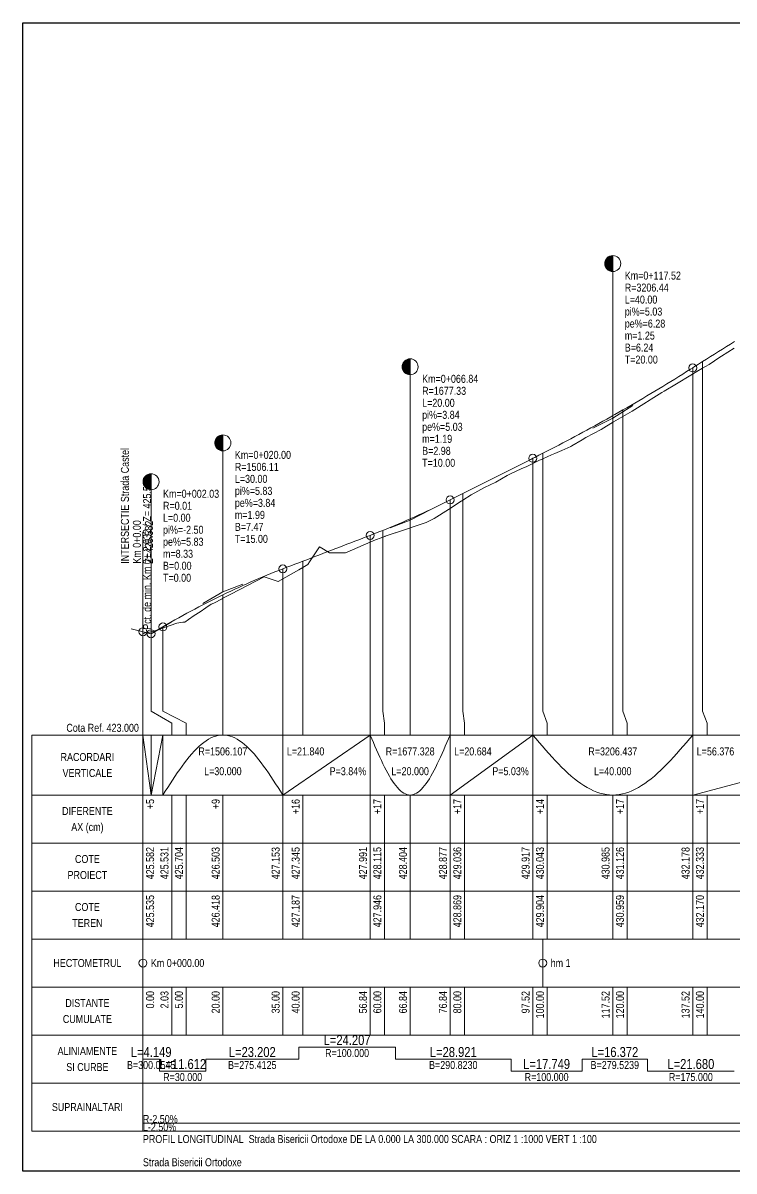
# Model space of a CAD drawing. Extents: x -600 to 1621, y -3670 to 287.
# Drawn here: x 0 to 177.9, y 0 to 287 of the extents above; entities that cross this region are included whole.
import ezdxf
from ezdxf.enums import TextEntityAlignment as Align

# ---------------------------------------------------------------- set-up
doc = ezdxf.new("R2010")
doc.units = 0
doc.layers.add('ARD-No Plot', color=7, linetype='Continuous', lineweight=0, plot=False)
doc.layers.add('Cartus', color=8, linetype='Continuous')
for name, color, linetype, lineweight in [('L-C. Ref', 7, 'Continuous', 0), ('L-cote-ex', 7, 'Continuous', 0), ('L-Cote-Pr', 7, 'Continuous', 0), ('L-Curbe', 7, 'Continuous', 0), ('L-Cut-Fill', 7, 'Continuous', 0), ('L-Design', 7, 'Continuous', 0), ('L-Exist', 7, 'Continuous', 0), ('L-Intersectii', 7, 'Continuous', 0), ('L-LINES', 7, 'Continuous', 0), ('L-Min-Max', 7, 'Continuous', 0), ('L-Pante-Tran', 7, 'Continuous', 0), ('L-rac-Vert', 7, 'Continuous', 0), ('L-TEXT', 7, 'Continuous', 0)]:
    doc.layers.add(name, color=color, linetype=linetype, lineweight=lineweight)
doc.styles.add('Arial', font='arial.ttf', dxfattribs={"width": 0.8})

# ---------------------------------------------------------------- blocks, each defined once
blk = doc.blocks.new('A3_TRANSV_ALIN_TIRENA')
at = {"layer": 'Cartus'}
blk.add_lwpolyline([(0, 0), (0, 287), (345, 287), (345, 0)], close=True, dxfattribs=at)

msp = doc.modelspace()

# ---------------------------------------------------------------- linework, layer by layer
at = {"layer": 'L-Curbe'}
for p, q in [((68.96, 28), (68.96, 31)), ((68.96, 31), (93.17, 31)), ((93.17, 31), (93.17, 28)), ((30, 28), (34.15, 28)), ((34.15, 28), (34.15, 25)), ((45.76, 25), (45.76, 28)), ((45.76, 28), (68.96, 28)), ((93.17, 28), (122.09, 28)), ((122.09, 28), (122.09, 25)), ((139.84, 25), (139.84, 28)), ((139.84, 28), (156.21, 28)), ((156.21, 28), (156.21, 25)), ((34.15, 25), (45.76, 25)), ((122.09, 25), (139.84, 25)), ((156.21, 25), (177.89, 25))]:
    msp.add_line(p, q, dxfattribs=at)
at = {"layer": 'L-Design'}
msp.add_lwpolyline([(30, 134.82), (31, 134.57), (32, 134.32), (32.03, 134.31), (33, 134.87), (34, 135.46), (35, 136.04), (36, 136.62), (37, 137.19), (38, 137.76), (39, 138.32), (40, 138.87), (41, 139.42), (42, 139.95), (43, 140.49), (44, 141.01), (45, 141.53), (46, 142.05), (47, 142.55), (48, 143.05), (49, 143.55), (50, 144.03), (51, 144.51), (52, 144.99), (53, 145.45), (54, 145.91), (55, 146.37), (56, 146.81), (57, 147.25), (58, 147.69), (59, 148.11), (60, 148.53), (61, 148.95), (62, 149.35), (63, 149.75), (64, 150.15), (65, 150.53), (66, 150.92), (67, 151.3), (68, 151.68), (69, 152.07), (70, 152.45), (71, 152.83), (72, 153.22), (73, 153.6), (74, 153.98), (75, 154.37), (76, 154.75), (77, 155.14), (78, 155.52), (79, 155.9), (80, 156.29), (81, 156.67), (82, 157.05), (83, 157.44), (84, 157.82), (85, 158.2), (86, 158.59), (86.84, 158.91), (87, 158.97), (88, 159.36), (89, 159.75), (90, 160.15), (91, 160.56), (92, 160.97), (93, 161.39), (94, 161.81), (95, 162.24), (96, 162.67), (96.84, 163.04), (97, 163.11), (98, 163.56), (99, 164.01), (100, 164.47), (101, 164.94), (102, 165.41), (103, 165.89), (104, 166.37), (105, 166.86), (106, 167.35), (106.84, 167.77), (107, 167.85), (108, 168.36), (109, 168.86), (110, 169.36), (111, 169.86), (112, 170.37), (113, 170.87), (114, 171.37), (115, 171.88), (116, 172.38), (117, 172.88), (118, 173.38), (119, 173.89), (120, 174.39), (121, 174.89), (122, 175.39), (123, 175.9), (124, 176.4), (125, 176.9), (126, 177.41), (127, 177.91), (127.52, 178.17), (128, 178.41), (129, 178.92), (130, 179.43), (131, 179.94), (132, 180.45), (133, 180.97), (134, 181.49), (135, 182.02), (136, 182.55), (137, 183.08), (138, 183.61), (139, 184.15), (140, 184.69), (141, 185.23), (142, 185.78), (143, 186.33), (144, 186.88), (145, 187.44), (146, 187.99), (147, 188.56), (147.52, 188.85), (148, 189.12), (149, 189.69), (150, 190.26), (151, 190.83), (152, 191.41), (153, 191.99), (154, 192.58), (155, 193.16), (156, 193.75), (157, 194.35), (158, 194.94), (159, 195.54), (160, 196.15), (161, 196.75), (162, 197.36), (163, 197.97), (164, 198.59), (165, 199.2), (166, 199.83), (167, 200.45), (167.52, 200.78), (168, 201.08), (169, 201.7), (170, 202.33), (171, 202.96), (172, 203.59), (173, 204.21), (174, 204.84), (175, 205.47), (176, 206.1), (177, 206.73), (178, 207.35)], dxfattribs=at)
at = {"layer": 'L-Exist'}
for p, q in [((174.73, 203.74), (177.89, 205.69)), ((170, 200.7), (170.67, 201.1)), ((170.67, 201.1), (171.59, 201.65)), ((171.59, 201.65), (174.28, 203.44)), ((174.28, 203.44), (174.73, 203.74)), ((163.44, 196.79), (167.05, 198.95)), ((167.05, 198.95), (168.55, 199.84)), ((168.55, 199.84), (170, 200.7)), ((160.41, 194.97), (163.44, 196.79)), ((155.97, 192.24), (156.21, 192.4)), ((156.21, 192.4), (157.77, 193.4)), ((157.77, 193.4), (159.83, 194.63)), ((159.83, 194.63), (160.41, 194.97)), ((150, 188.59), (152.36, 189.98)), ((152.36, 189.98), (155.97, 192.24)), ((144.58, 185.39), (147.73, 187.25)), ((147.73, 187.25), (150, 188.59)), ((140.79, 183.36), (144.58, 185.39)), ((134.77, 180.16), (136.99, 181.15)), ((136.99, 181.15), (137.3, 181.33)), ((137.3, 181.33), (139.84, 182.81)), ((139.84, 182.81), (140.79, 183.36)), ((129.7, 177.9), (130, 178.04)), ((130, 178.04), (132.23, 179.02)), ((132.23, 179.02), (133.01, 179.35)), ((133.01, 179.35), (134.77, 180.16)), ((122.09, 174.35), (124.63, 175.52)), ((124.63, 175.52), (126.03, 176.15)), ((126.03, 176.15), (127.16, 176.7)), ((127.16, 176.7), (129.19, 177.67)), ((129.19, 177.67), (129.7, 177.9)), ((118.29, 172.17), (121.09, 173.88)), ((121.09, 173.88), (122.09, 174.35)), ((112.14, 169.04), (115.45, 170.84)), ((115.45, 170.84), (118.29, 172.17)), ((106.42, 165.38), (109.58, 167.48)), ((109.58, 167.48), (109.75, 167.53)), ((109.75, 167.53), (110, 167.69)), ((110, 167.69), (112.14, 169.04)), ((102.88, 163.1), (106.42, 165.38)), ((93.17, 159.58), (100.88, 162.16)), ((100.88, 162.16), (102.88, 163.1)), ((87.79, 157.61), (90, 158.46)), ((90, 158.46), (90.48, 158.64)), ((90.48, 158.64), (90.62, 158.7)), ((90.62, 158.7), (93.12, 159.56)), ((93.12, 159.56), (93.17, 159.58)), ((71.65, 152.25), (74.17, 156.06)), ((74.17, 156.06), (74.34, 155.96)), ((74.34, 155.96), (76.64, 154.57)), ((80.64, 154.52), (82.41, 155.28)), ((82.41, 155.28), (85.1, 156.45)), ((85.1, 156.45), (87.62, 157.54)), ((87.62, 157.54), (87.79, 157.61)), ((71.23, 151.6), (71.65, 152.25)), ((76.64, 154.57), (77.03, 154.55)), ((77.03, 154.55), (79.72, 154.51)), ((79.72, 154.51), (80.64, 154.52)), ((63.8, 147.34), (68.96, 150.27)), ((68.96, 150.27), (70, 150.87)), ((70, 150.87), (71.23, 151.6)), ((52.02, 144.23), (60.34, 148.52)), ((60.34, 148.52), (63.8, 147.34)), ((50, 143.18), (52.02, 144.23)), ((44.31, 139.83), (45.76, 140.81)), ((45.76, 140.81), (47.09, 141.71)), ((47.09, 141.71), (47.7, 141.97)), ((47.7, 141.97), (49.79, 143.07)), ((49.79, 143.07), (50, 143.18)), ((40.46, 137.25), (41.41, 137.88)), ((41.41, 137.88), (42.86, 138.85)), ((42.86, 138.85), (44.31, 139.83)), ((32.18, 134.81), (33.75, 135.28)), ((33.75, 135.28), (34.15, 135.43)), ((34.15, 135.43), (35.6, 135.96)), ((35.6, 135.96), (37.05, 136.48)), ((37.05, 136.48), (38.25, 136.9)), ((38.25, 136.9), (38.5, 136.94)), ((38.5, 136.94), (39.95, 137.17)), ((39.95, 137.17), (40.46, 137.25)), ((30, 134.35), (30.12, 134.41)), ((30, 134.35), (30, 134.35)), ((30, 134.35), (30, 134.35)), ((30.12, 134.41), (30.62, 134.55)), ((30.62, 134.55), (32.18, 134.81))]:
    msp.add_line(p, q, dxfattribs=at)
at = {"layer": 'L-Intersectii'}
msp.add_line((30, 124.82), (30, 159.82), dxfattribs=at)
at = {"layer": 'L-LINES'}
for p, q in [((170, 115), (170, 202.33)), ((167.52, 109), (167.52, 200.78)), ((150, 115), (150, 190.26)), ((147.52, 109), (147.52, 188.85)), ((127.52, 109), (127.52, 178.17)), ((130, 115), (130, 179.43)), ((110, 115), (110, 169.36)), ((106.84, 109), (106.84, 167.77)), ((96.84, 109), (96.84, 163.04)), ((86.84, 109), (86.84, 158.91)), ((90, 115), (90, 160.15)), ((70, 109), (70, 152.45)), ((65, 109), (65, 150.53)), ((50, 109), (50, 144.03)), ((35, 115), (35, 136.04)), ((30, 109), (30, 134.82)), ((32.03, 115), (32.03, 134.31)), ((37.2, 112), (32.03, 115)), ((40.8, 112), (35, 115)), ((90.44, 112), (90, 115)), ((110.44, 112), (110, 115)), ((131.12, 112), (130, 115)), ((151.12, 112), (150, 115)), ((171.12, 112), (170, 115)), ((37.2, 109), (37.2, 112)), ((40.8, 109), (40.8, 112)), ((90.44, 109), (90.44, 112)), ((110.44, 109), (110.44, 112)), ((131.12, 109), (131.12, 112)), ((151.12, 109), (151.12, 112)), ((171.12, 109), (171.12, 112)), ((2.24, 94), (2.24, 109)), ((2.24, 109), (30, 109)), ((30, 109), (330, 109)), ((30, 94), (30, 109)), ((2.24, 82), (2.24, 94)), ((2.24, 94), (30, 94)), ((30, 94), (2.24, 94)), ((30, 94), (330, 94)), ((30, 82), (30, 94)), ((30, 94), (330, 94)), ((30, 82), (30, 94)), ((37.2, 82), (37.2, 94)), ((40.8, 82), (40.8, 94)), ((50, 82), (50, 94)), ((65, 82), (65, 94)), ((70, 82), (70, 94)), ((86.84, 82), (86.84, 94)), ((90.44, 82), (90.44, 94)), ((96.84, 82), (96.84, 94)), ((106.84, 82), (106.84, 94)), ((110.44, 82), (110.44, 94)), ((127.52, 82), (127.52, 94)), ((131.12, 82), (131.12, 94)), ((147.52, 82), (147.52, 94)), ((151.12, 82), (151.12, 94)), ((167.52, 82), (167.52, 94)), ((171.12, 82), (171.12, 94)), ((2.24, 70), (2.24, 82)), ((2.24, 82), (30, 82)), ((30, 82), (2.24, 82)), ((30, 82), (330, 82)), ((30, 82), (330, 82)), ((30, 70), (30, 82)), ((37.2, 70), (37.2, 82)), ((40.8, 70), (40.8, 82)), ((50, 70), (50, 82)), ((65, 70), (65, 82)), ((70, 70), (70, 82)), ((86.84, 70), (86.84, 82)), ((90.44, 70), (90.44, 82)), ((96.84, 70), (96.84, 82)), ((106.84, 70), (106.84, 82)), ((110.44, 70), (110.44, 82)), ((127.52, 70), (127.52, 82)), ((131.12, 70), (131.12, 82)), ((147.52, 70), (147.52, 82)), ((151.12, 70), (151.12, 82)), ((167.52, 70), (167.52, 82)), ((171.12, 70), (171.12, 82)), ((2.24, 58), (2.24, 70)), ((2.24, 70), (30, 70)), ((30, 70), (2.24, 70)), ((30, 70), (330, 70)), ((30, 70), (330, 70)), ((30, 58), (30, 70)), ((37.2, 58), (37.2, 70)), ((40.8, 58), (40.8, 70)), ((50, 58), (50, 70)), ((65, 58), (65, 70)), ((70, 58), (70, 70)), ((86.84, 58), (86.84, 70)), ((90.44, 58), (90.44, 70)), ((96.84, 58), (96.84, 70)), ((106.84, 58), (106.84, 70)), ((110.44, 58), (110.44, 70)), ((127.52, 58), (127.52, 70)), ((131.12, 58), (131.12, 70)), ((147.52, 58), (147.52, 70)), ((151.12, 58), (151.12, 70)), ((167.52, 58), (167.52, 70)), ((171.12, 58), (171.12, 70)), ((2.24, 46), (2.24, 58)), ((2.24, 58), (30, 58)), ((30, 58), (2.24, 58)), ((30, 58), (330, 58)), ((30, 46), (30, 58)), ((30, 46), (30, 58)), ((30, 58), (330, 58)), ((130, 46), (130, 58)), ((2.24, 34), (2.24, 46)), ((2.24, 46), (30, 46)), ((30, 46), (2.24, 46)), ((30, 46), (330, 46)), ((30, 46), (330, 46)), ((30, 34), (30, 46)), ((37.2, 34), (37.2, 46)), ((40.8, 34), (40.8, 46)), ((50, 34), (50, 46)), ((65, 34), (65, 46)), ((70, 34), (70, 46)), ((86.84, 34), (86.84, 46)), ((90.44, 34), (90.44, 46)), ((96.84, 34), (96.84, 46)), ((106.84, 34), (106.84, 46)), ((110.44, 34), (110.44, 46)), ((127.52, 34), (127.52, 46)), ((131.12, 34), (131.12, 46)), ((147.52, 34), (147.52, 46)), ((151.12, 34), (151.12, 46)), ((167.52, 34), (167.52, 46)), ((171.12, 34), (171.12, 46)), ((2.24, 22), (2.24, 34)), ((2.24, 34), (30, 34)), ((30, 34), (2.24, 34)), ((30, 34), (330, 34)), ((30, 22), (30, 34)), ((30, 34), (330, 34)), ((2.24, 10), (2.24, 22)), ((2.24, 22), (30, 22)), ((30, 22), (2.24, 22)), ((30, 22), (330, 22)), ((30, 10), (30, 22)), ((30, 22), (330, 22)), ((30, 10), (2.24, 10)), ((30, 10), (330, 10))]:
    msp.add_line(p, q, dxfattribs=at)
for centre in [(30, 52), (130, 52)]:
    msp.add_circle(centre, 1, dxfattribs=at)
at = {"layer": 'L-Pante-Tran'}
for p, q in [((30, 12), (50, 12)), ((30, 12), (50, 12)), ((50, 12), (70, 12)), ((50, 12), (70, 12)), ((70, 12), (90, 12)), ((70, 12), (90, 12)), ((90, 12), (110, 12)), ((90, 12), (110, 12)), ((110, 12), (130, 12)), ((110, 12), (130, 12)), ((130, 12), (150, 12)), ((130, 12), (150, 12)), ((150, 12), (170, 12)), ((150, 12), (170, 12)), ((170, 12), (190, 12)), ((170, 12), (190, 12))]:
    msp.add_line(p, q, dxfattribs=at)
at = {"layer": 'L-rac-Vert'}
for p, q in [((145.53, 227.01), (145.53, 226.69)), ((145.53, 226.93), (145.53, 226.77)), ((145.54, 227.09), (145.54, 226.62)), ((145.55, 227.16), (145.55, 226.54)), ((145.56, 227.24), (145.56, 226.46)), ((145.58, 227.32), (145.58, 226.38)), ((145.6, 227.39), (145.6, 226.31)), ((145.62, 227.47), (145.62, 226.23)), ((145.65, 227.54), (145.65, 226.16)), ((145.68, 227.62), (145.68, 226.09)), ((145.71, 227.69), (145.71, 226.01)), ((145.74, 227.76), (145.74, 225.94)), ((145.78, 227.83), (145.78, 225.87)), ((145.82, 227.9), (145.82, 225.81)), ((145.86, 227.96), (145.86, 225.74)), ((145.91, 228.03), (145.91, 225.68)), ((145.95, 228.09), (145.95, 225.61)), ((146, 228.15), (146, 225.55)), ((146.06, 228.21), (146.06, 225.49)), ((146.11, 228.27), (146.11, 225.44)), ((146.17, 228.32), (146.17, 225.38)), ((146.23, 228.37), (146.23, 225.33)), ((146.29, 228.42), (146.29, 225.28)), ((146.35, 228.47), (146.35, 225.23)), ((146.41, 228.51), (146.41, 225.19)), ((146.48, 228.56), (146.48, 225.15)), ((146.55, 228.6), (146.55, 225.11)), ((146.62, 228.63), (146.62, 225.07)), ((146.69, 228.67), (146.69, 225.04)), ((146.76, 228.7), (146.76, 225)), ((146.83, 228.73), (146.83, 224.98)), ((146.91, 228.75), (146.91, 224.95)), ((146.98, 228.78), (146.98, 224.93)), ((147.06, 228.8), (147.06, 224.91)), ((147.13, 228.81), (147.13, 224.89)), ((147.21, 228.83), (147.21, 224.88)), ((147.29, 228.84), (147.29, 224.87)), ((147.37, 228.85), (147.37, 224.86)), ((147.45, 228.85), (147.45, 224.85)), ((147.52, 188.23), (147.52, 228.85)), ((94.84, 201.12), (94.84, 200.96)), ((94.85, 201.28), (94.85, 200.81)), ((94.85, 201.2), (94.85, 200.89)), ((94.86, 201.36), (94.86, 200.73)), ((94.88, 201.43), (94.88, 200.65)), ((94.9, 201.51), (94.9, 200.58)), ((94.92, 201.59), (94.92, 200.5)), ((94.94, 201.66), (94.94, 200.42)), ((94.96, 201.74), (94.96, 200.35)), ((94.99, 201.81), (94.99, 200.28)), ((95.02, 201.88), (95.02, 200.21)), ((95.06, 201.95), (95.06, 200.13)), ((95.1, 202.02), (95.1, 200.07)), ((95.13, 202.09), (95.13, 200)), ((95.18, 202.15), (95.18, 199.93)), ((95.22, 202.22), (95.22, 199.87)), ((95.27, 202.28), (95.27, 199.8)), ((95.32, 202.34), (95.32, 199.74)), ((95.37, 202.4), (95.37, 199.69)), ((95.43, 202.46), (95.43, 199.63)), ((95.48, 202.51), (95.48, 199.57)), ((95.54, 202.56), (95.54, 199.52)), ((95.6, 202.61), (95.6, 199.47)), ((95.66, 202.66), (95.66, 199.42)), ((95.73, 202.71), (95.73, 199.38)), ((95.8, 202.75), (95.8, 199.34)), ((95.86, 202.79), (95.86, 199.3)), ((95.93, 202.82), (95.93, 199.26)), ((96, 202.86), (96, 199.23)), ((96.07, 202.89), (96.07, 199.2)), ((96.15, 202.92), (96.15, 199.17)), ((96.22, 202.94), (96.22, 199.14)), ((96.3, 202.97), (96.3, 199.12)), ((96.37, 202.99), (96.37, 199.1)), ((96.45, 203), (96.45, 199.08)), ((96.53, 203.02), (96.53, 199.07)), ((96.6, 203.03), (96.6, 199.06)), ((96.68, 203.04), (96.68, 199.05)), ((96.76, 203.04), (96.76, 199.04)), ((96.84, 162.74), (96.84, 203.04)), ((147.52, 188.23), (152.52, 191.37)), ((142.52, 185.71), (147.52, 188.23)), ((48.89, 183.7), (48.89, 180.37)), ((48.96, 183.74), (48.96, 180.33)), ((49.02, 183.78), (49.02, 180.29)), ((49.09, 183.81), (49.09, 180.25)), ((49.16, 183.85), (49.16, 180.22)), ((49.23, 183.88), (49.23, 180.18)), ((49.31, 183.91), (49.31, 180.16)), ((49.38, 183.93), (49.38, 180.13)), ((49.46, 183.96), (49.46, 180.11)), ((49.53, 183.98), (49.53, 180.09)), ((49.61, 183.99), (49.61, 180.07)), ((49.69, 184.01), (49.69, 180.06)), ((49.76, 184.02), (49.76, 180.05)), ((49.84, 184.03), (49.84, 180.04)), ((49.92, 184.03), (49.92, 180.03)), ((50, 144.78), (50, 184.03)), ((48, 182.11), (48, 181.95)), ((48.01, 182.27), (48.01, 181.8)), ((48.01, 182.19), (48.01, 181.88)), ((48.02, 182.35), (48.02, 181.72)), ((48.04, 182.42), (48.04, 181.64)), ((48.06, 182.5), (48.06, 181.57)), ((48.08, 182.58), (48.08, 181.49)), ((48.1, 182.65), (48.1, 181.41)), ((48.12, 182.72), (48.12, 181.34)), ((48.15, 182.8), (48.15, 181.27)), ((48.18, 182.87), (48.18, 181.2)), ((48.22, 182.94), (48.22, 181.12)), ((48.26, 183.01), (48.26, 181.06)), ((48.29, 183.08), (48.29, 180.99)), ((48.34, 183.14), (48.34, 180.92)), ((48.38, 183.21), (48.38, 180.86)), ((48.43, 183.27), (48.43, 180.79)), ((48.48, 183.33), (48.48, 180.73)), ((48.53, 183.39), (48.53, 180.67)), ((48.59, 183.45), (48.59, 180.62)), ((48.64, 183.5), (48.64, 180.56)), ((48.7, 183.55), (48.7, 180.51)), ((48.76, 183.6), (48.76, 180.46)), ((48.82, 183.65), (48.82, 180.41)), ((30.03, 172.39), (30.03, 172.23)), ((30.04, 172.47), (30.04, 172.15)), ((30.05, 172.54), (30.05, 172.07)), ((30.06, 172.62), (30.06, 172)), ((30.07, 172.7), (30.07, 171.92)), ((30.09, 172.78), (30.09, 171.84)), ((30.11, 172.85), (30.11, 171.77)), ((30.13, 172.93), (30.13, 171.69)), ((30.16, 173), (30.16, 171.62)), ((30.18, 173.07), (30.18, 171.54)), ((30.22, 173.15), (30.22, 171.47)), ((30.25, 173.22), (30.25, 171.4)), ((30.29, 173.29), (30.29, 171.33)), ((30.33, 173.35), (30.33, 171.26)), ((30.37, 173.42), (30.37, 171.2)), ((30.41, 173.48), (30.41, 171.13)), ((30.46, 173.55), (30.46, 171.07)), ((30.51, 173.61), (30.51, 171.01)), ((30.56, 173.67), (30.56, 170.95)), ((30.62, 173.72), (30.62, 170.89)), ((30.67, 173.78), (30.67, 170.84)), ((30.73, 173.83), (30.73, 170.79)), ((30.79, 173.88), (30.79, 170.74)), ((30.86, 173.93), (30.86, 170.69)), ((30.92, 173.97), (30.92, 170.65)), ((30.99, 174.01), (30.99, 170.6)), ((31.06, 174.05), (31.06, 170.56)), ((31.12, 174.09), (31.12, 170.53)), ((31.19, 174.13), (31.19, 170.49)), ((31.27, 174.16), (31.27, 170.46)), ((31.34, 174.19), (31.34, 170.43)), ((31.41, 174.21), (31.41, 170.41)), ((31.49, 174.23), (31.49, 170.38)), ((31.57, 174.25), (31.57, 170.36)), ((31.64, 174.27), (31.64, 170.35)), ((31.72, 174.28), (31.72, 170.33)), ((31.8, 174.3), (31.8, 170.32)), ((31.88, 174.3), (31.88, 170.32)), ((31.95, 174.31), (31.95, 170.31)), ((32.03, 134.31), (32.03, 174.31)), ((96.84, 162.74), (101.84, 165.26)), ((91.84, 160.83), (96.84, 162.74)), ((50, 144.78), (55, 146.7)), ((45, 141.87), (50, 144.78)), ((27.03, 135.56), (32.03, 134.31)), ((32.03, 134.31), (37.03, 137.22)), ((30, 94), (30, 109)), ((30, 108.97), (30, 109)), ((30, 109), (32.03, 94)), ((30, 108.88), (30, 108.97)), ((30, 108.73), (30, 108.88)), ((30, 108.53), (30, 108.73)), ((30, 108.27), (30, 108.53)), ((30, 107.95), (30, 108.27)), ((30, 107.57), (30, 107.95)), ((30, 107.14), (30, 107.57)), ((30, 106.66), (30, 107.14)), ((30, 106.14), (30, 106.66)), ((32.03, 94), (32.03, 109)), ((32.03, 94), (32.03, 109)), ((32.03, 108.06), (32.03, 109)), ((32.03, 109), (32.03, 108.06)), ((32.03, 94), (35, 109)), ((32.03, 107.12), (32.03, 108.06)), ((32.03, 108.06), (32.03, 107.12)), ((32.03, 106.19), (32.03, 107.12)), ((32.03, 107.12), (32.03, 106.19)), ((35, 94), (35, 109)), ((44.6, 106.66), (44, 106.14)), ((45.2, 107.14), (44.6, 106.66)), ((45.8, 107.57), (45.2, 107.14)), ((46.4, 107.95), (45.8, 107.57)), ((47, 108.27), (46.4, 107.95)), ((47.6, 108.53), (47, 108.27)), ((48.2, 108.73), (47.6, 108.53)), ((48.8, 108.88), (48.2, 108.73)), ((49.4, 108.97), (48.8, 108.88)), ((50, 109), (49.4, 108.97)), ((50.6, 108.97), (50, 109)), ((51.2, 108.88), (50.6, 108.97)), ((51.8, 108.73), (51.2, 108.88)), ((52.4, 108.53), (51.8, 108.73)), ((53, 108.27), (52.4, 108.53)), ((53.6, 107.95), (53, 108.27)), ((54.2, 107.57), (53.6, 107.95)), ((54.8, 107.14), (54.2, 107.57)), ((55.4, 106.66), (54.8, 107.14)), ((56, 106.14), (55.4, 106.66)), ((65, 94), (65, 109)), ((65, 94), (86.84, 109)), ((86.84, 94), (86.84, 109)), ((87.24, 108.06), (86.84, 109)), ((87.64, 107.12), (87.24, 108.06)), ((88.04, 106.19), (87.64, 107.12)), ((106.04, 107.12), (105.64, 106.19)), ((106.44, 108.06), (106.04, 107.12)), ((106.84, 109), (106.44, 108.06)), ((106.84, 94), (106.84, 109)), ((106.84, 94), (127.52, 109)), ((127.52, 94), (127.52, 109)), ((128.32, 108.06), (127.52, 109)), ((129.12, 107.12), (128.32, 108.06)), ((129.92, 106.19), (129.12, 107.12)), ((165.92, 107.12), (165.12, 106.19)), ((166.72, 108.06), (165.92, 107.12)), ((167.52, 109), (166.72, 108.06)), ((167.52, 94), (167.52, 109)), ((167.52, 94), (223.9, 109)), ((30, 105.56), (30, 106.14)), ((30, 104.93), (30, 105.56)), ((30, 104.27), (30, 104.93)), ((30, 103.56), (30, 104.27)), ((30, 102.82), (30, 103.56)), ((32.03, 105.27), (32.03, 106.19)), ((32.03, 106.19), (32.03, 105.27)), ((32.03, 104.36), (32.03, 105.27)), ((32.03, 105.27), (32.03, 104.36)), ((32.03, 103.48), (32.03, 104.36)), ((32.03, 104.36), (32.03, 103.48)), ((32.03, 102.61), (32.03, 103.48)), ((32.03, 103.48), (32.03, 102.61)), ((41.6, 103.56), (41, 102.82)), ((42.2, 104.27), (41.6, 103.56)), ((42.8, 104.93), (42.2, 104.27)), ((43.4, 105.56), (42.8, 104.93)), ((44, 106.14), (43.4, 105.56)), ((56.6, 105.56), (56, 106.14)), ((57.2, 104.93), (56.6, 105.56)), ((57.8, 104.27), (57.2, 104.93)), ((58.4, 103.56), (57.8, 104.27)), ((59, 102.82), (58.4, 103.56)), ((88.44, 105.27), (88.04, 106.19)), ((88.84, 104.36), (88.44, 105.27)), ((89.24, 103.48), (88.84, 104.36)), ((89.64, 102.61), (89.24, 103.48)), ((104.44, 103.48), (104.04, 102.61)), ((104.84, 104.36), (104.44, 103.48)), ((105.24, 105.27), (104.84, 104.36)), ((105.64, 106.19), (105.24, 105.27)), ((130.72, 105.27), (129.92, 106.19)), ((131.52, 104.36), (130.72, 105.27)), ((132.32, 103.48), (131.52, 104.36)), ((133.12, 102.61), (132.32, 103.48)), ((162.72, 103.48), (161.92, 102.61)), ((163.52, 104.36), (162.72, 103.48)), ((164.32, 105.27), (163.52, 104.36)), ((165.12, 106.19), (164.32, 105.27)), ((30, 102.04), (30, 102.82)), ((30, 101.23), (30, 102.04)), ((30, 100.39), (30, 101.23)), ((32.03, 101.77), (32.03, 102.61)), ((32.03, 102.61), (32.03, 101.77)), ((32.03, 100.96), (32.03, 101.77)), ((32.03, 101.77), (32.03, 100.96)), ((32.03, 100.18), (32.03, 100.96)), ((32.03, 100.96), (32.03, 100.18)), ((39.8, 101.23), (39.2, 100.39)), ((40.4, 102.04), (39.8, 101.23)), ((41, 102.82), (40.4, 102.04)), ((59.6, 102.04), (59, 102.82)), ((60.2, 101.23), (59.6, 102.04)), ((60.8, 100.39), (60.2, 101.23)), ((90.04, 101.77), (89.64, 102.61)), ((90.44, 100.96), (90.04, 101.77)), ((90.84, 100.18), (90.44, 100.96)), ((103.24, 100.96), (102.84, 100.18)), ((103.64, 101.77), (103.24, 100.96)), ((104.04, 102.61), (103.64, 101.77)), ((133.92, 101.77), (133.12, 102.61)), ((134.72, 100.96), (133.92, 101.77)), ((135.52, 100.18), (134.72, 100.96)), ((160.32, 100.96), (159.52, 100.18)), ((161.12, 101.77), (160.32, 100.96)), ((161.92, 102.61), (161.12, 101.77)), ((30, 99.52), (30, 100.39)), ((30, 98.64), (30, 99.52)), ((30, 97.73), (30, 98.64)), ((30, 96.81), (30, 97.73)), ((32.03, 99.44), (32.03, 100.18)), ((32.03, 100.18), (32.03, 99.44)), ((32.03, 98.73), (32.03, 99.44)), ((32.03, 99.44), (32.03, 98.73)), ((32.03, 98.07), (32.03, 98.73)), ((32.03, 98.73), (32.03, 98.07)), ((32.03, 97.44), (32.03, 98.07)), ((32.03, 98.07), (32.03, 97.44)), ((37.4, 97.73), (36.8, 96.81)), ((38, 98.64), (37.4, 97.73)), ((38.6, 99.52), (38, 98.64)), ((39.2, 100.39), (38.6, 99.52)), ((61.4, 99.52), (60.8, 100.39)), ((62, 98.64), (61.4, 99.52)), ((62.6, 97.73), (62, 98.64)), ((63.2, 96.81), (62.6, 97.73)), ((91.24, 99.44), (90.84, 100.18)), ((91.64, 98.73), (91.24, 99.44)), ((92.04, 98.07), (91.64, 98.73)), ((92.44, 97.44), (92.04, 98.07)), ((101.64, 98.07), (101.24, 97.44)), ((102.04, 98.73), (101.64, 98.07)), ((102.44, 99.44), (102.04, 98.73)), ((102.84, 100.18), (102.44, 99.44)), ((136.32, 99.44), (135.52, 100.18)), ((137.12, 98.73), (136.32, 99.44)), ((137.92, 98.07), (137.12, 98.73)), ((138.72, 97.44), (137.92, 98.07)), ((157.12, 98.07), (156.32, 97.44)), ((157.92, 98.73), (157.12, 98.07)), ((158.72, 99.44), (157.92, 98.73)), ((159.52, 100.18), (158.72, 99.44)), ((30, 95.88), (30, 96.81)), ((30, 94.94), (30, 95.88)), ((30, 94), (30, 94.94)), ((32.03, 96.86), (32.03, 97.44)), ((32.03, 97.44), (32.03, 96.86)), ((32.03, 96.34), (32.03, 96.86)), ((32.03, 96.86), (32.03, 96.34)), ((32.03, 95.86), (32.03, 96.34)), ((32.03, 96.34), (32.03, 95.86)), ((32.03, 95.43), (32.03, 95.86)), ((32.03, 95.86), (32.03, 95.43)), ((32.03, 95.05), (32.03, 95.43)), ((32.03, 95.43), (32.03, 95.05)), ((32.03, 94.73), (32.03, 95.05)), ((32.03, 95.05), (32.03, 94.73)), ((32.03, 94.47), (32.03, 94.73)), ((32.03, 94.73), (32.03, 94.47)), ((35.6, 94.94), (35, 94)), ((36.2, 95.88), (35.6, 94.94)), ((36.8, 96.81), (36.2, 95.88)), ((63.8, 95.88), (63.2, 96.81)), ((64.4, 94.94), (63.8, 95.88)), ((65, 94), (64.4, 94.94)), ((92.84, 96.86), (92.44, 97.44)), ((93.24, 96.34), (92.84, 96.86)), ((93.64, 95.86), (93.24, 96.34)), ((94.04, 95.43), (93.64, 95.86)), ((94.44, 95.05), (94.04, 95.43)), ((94.84, 94.73), (94.44, 95.05)), ((95.24, 94.47), (94.84, 94.73)), ((98.84, 94.73), (98.44, 94.47)), ((99.24, 95.05), (98.84, 94.73)), ((99.64, 95.43), (99.24, 95.05)), ((100.04, 95.86), (99.64, 95.43)), ((100.44, 96.34), (100.04, 95.86)), ((100.84, 96.86), (100.44, 96.34)), ((101.24, 97.44), (100.84, 96.86)), ((139.52, 96.86), (138.72, 97.44)), ((140.32, 96.34), (139.52, 96.86)), ((141.12, 95.86), (140.32, 96.34)), ((141.92, 95.43), (141.12, 95.86)), ((142.72, 95.05), (141.92, 95.43)), ((143.52, 94.73), (142.72, 95.05)), ((144.32, 94.47), (143.52, 94.73)), ((151.52, 94.73), (150.72, 94.47)), ((152.32, 95.05), (151.52, 94.73)), ((153.12, 95.43), (152.32, 95.05)), ((153.92, 95.86), (153.12, 95.43)), ((154.72, 96.34), (153.92, 95.86)), ((155.52, 96.86), (154.72, 96.34)), ((156.32, 97.44), (155.52, 96.86)), ((32.03, 94.27), (32.03, 94.47)), ((32.03, 94.47), (32.03, 94.27)), ((32.03, 94.12), (32.03, 94.27)), ((32.03, 94.27), (32.03, 94.12)), ((32.03, 94.03), (32.03, 94.12)), ((32.03, 94.12), (32.03, 94.03)), ((32.03, 94), (32.03, 94.03)), ((32.03, 94.03), (32.03, 94)), ((95.64, 94.27), (95.24, 94.47)), ((96.04, 94.12), (95.64, 94.27)), ((96.44, 94.03), (96.04, 94.12)), ((96.84, 94), (96.44, 94.03)), ((97.24, 94.03), (96.84, 94)), ((97.64, 94.12), (97.24, 94.03)), ((98.04, 94.27), (97.64, 94.12)), ((98.44, 94.47), (98.04, 94.27)), ((145.12, 94.27), (144.32, 94.47)), ((145.92, 94.12), (145.12, 94.27)), ((146.72, 94.03), (145.92, 94.12)), ((147.52, 94), (146.72, 94.03)), ((148.32, 94.03), (147.52, 94)), ((149.12, 94.12), (148.32, 94.03)), ((149.92, 94.27), (149.12, 94.12)), ((150.72, 94.47), (149.92, 94.27))]:
    msp.add_line(p, q, dxfattribs=at)
for centre, radius in [((147.52, 226.85), 2), ((96.84, 201.04), 2), ((167.52, 200.78), 1), ((50, 182.03), 2), ((127.52, 178.17), 1), ((32.03, 172.31), 2), ((106.84, 167.77), 1), ((86.84, 158.91), 1), ((65, 150.53), 1), ((30, 134.82), 1), ((32.03, 134.31), 1), ((32.03, 134.31), 1), ((35, 136.04), 1)]:
    msp.add_circle(centre, radius, dxfattribs=at)

# ---------------------------------------------------------------- block references
at = {"layer": 'L-LINES'}
msp.add_blockref('A3_TRANSV_ALIN_TIRENA', (0, 0), dxfattribs=at)

# ---------------------------------------------------------------- texts
at = {"layer": 'ARD-No Plot', "style": 'Arial', "width": 0.8}
msp.add_text('Strada Bisericii Ortodoxe', height=2, dxfattribs=at).set_placement((30, 1.2))
at = {"layer": 'L-C. Ref', "style": 'Arial', "width": 0.8}
msp.add_text('Cota Ref. 423.000', height=2, dxfattribs=at).set_placement((29, 109.8), align=Align.RIGHT)
at = {"layer": 'L-cote-ex', "style": 'Arial', "width": 0.8}
for s, p in [('425.535', (32.8, 69)), ('425.535', (32.8, 69)), ('425.535', (32.8, 69)), ('426.418', (49.2, 69)), ('427.187', (69.2, 69)), ('427.946', (89.64, 69)), ('428.869', (109.64, 69)), ('429.904', (130.32, 69)), ('430.959', (150.32, 69)), ('432.170', (170.32, 69))]:
    msp.add_text(s, height=2, rotation=90, dxfattribs=at).set_placement(p, align=Align.RIGHT)
at = {"layer": 'L-Cote-Pr', "style": 'Arial', "width": 0.8}
for s, p in [('425.582', (32.8, 81)), ('425.531', (36.4, 81)), ('425.704', (40, 81)), ('426.503', (49.2, 81)), ('427.153', (64.2, 81)), ('427.345', (69.2, 81)), ('427.991', (86.04, 81)), ('428.115', (89.64, 81)), ('428.404', (96.04, 81)), ('428.877', (106.04, 81)), ('429.036', (109.64, 81)), ('429.917', (126.72, 81)), ('430.043', (130.32, 81)), ('430.985', (146.72, 81)), ('431.126', (150.32, 81)), ('432.178', (166.72, 81)), ('432.333', (170.32, 81))]:
    msp.add_text(s, height=2, rotation=90, dxfattribs=at).set_placement(p, align=Align.RIGHT)
for s, p in [('COTE', (16.12, 77)), ('PROIECT', (16.12, 73))]:
    msp.add_text(s, height=2, dxfattribs=at).set_placement(p, align=Align.CENTER)
at = {"layer": 'L-Cut-Fill', "style": 'Arial', "width": 0.8}
for s, p in [('+5', (32.8, 93)), ('+9', (49.2, 93)), ('+16', (69.2, 93)), ('+17', (89.64, 93)), ('+17', (109.64, 93)), ('+14', (130.32, 93)), ('+17', (150.32, 93)), ('+17', (170.32, 93))]:
    msp.add_text(s, height=2, rotation=90, dxfattribs=at).set_placement(p, align=Align.RIGHT)
for s, p in [('DIFERENTE', (16.12, 89)), ('AX (cm)', (16.12, 85))]:
    msp.add_text(s, height=2, dxfattribs=at).set_placement(p, align=Align.CENTER)
at = {"layer": 'L-Intersectii', "style": 'Arial', "width": 0.8}
for s, p in [('INTERSECTIE Strada Castel', (26.5, 151.82)), ('Km 0+0.00', (29.5, 151.82)), ('Z=425.582', (32.5, 151.82))]:
    msp.add_text(s, height=2, rotation=90, dxfattribs=at).set_placement(p)
at = {"layer": 'L-Min-Max', "style": 'Arial', "width": 0.8}
msp.add_text('Pct. de min. Km 0+ 2.032 / Z= 425.531', height=2, rotation=90, dxfattribs=at).set_placement((32.03, 135.31))
at = {"layer": 'L-rac-Vert', "style": 'Arial', "width": 0.8}
for s, p in [('Km=0+117.52', (150.52, 222.85)), ('R=3206.44', (150.52, 219.85)), ('L=40.00', (150.52, 216.85)), ('pi%=5.03', (150.52, 213.85)), ('pe%=6.28', (150.52, 210.85)), ('m=1.25', (150.52, 207.85)), ('B=6.24', (150.52, 204.85)), ('T=20.00', (150.52, 201.85)), ('Km=0+066.84', (99.84, 197.04)), ('R=1677.33', (99.84, 194.04)), ('L=20.00', (99.84, 191.04)), ('pi%=3.84', (99.84, 188.04)), ('pe%=5.03', (99.84, 185.04)), ('m=1.19', (99.84, 182.04)), ('B=2.98', (99.84, 179.04)), ('Km=0+020.00', (53, 178.03)), ('T=10.00', (99.84, 176.04)), ('R=1506.11', (53, 175.03)), ('L=30.00', (53, 172.03)), ('Km=0+002.03', (35.03, 168.31)), ('pi%=5.83', (53, 169.03)), ('R=0.01', (35.03, 165.31)), ('pe%=3.84', (53, 166.03)), ('L=0.00', (35.03, 162.31)), ('m=1.99', (53, 163.03)), ('pi%=-2.50', (35.03, 159.31)), ('B=7.47', (53, 160.03)), ('pe%=5.83', (35.03, 156.31)), ('T=15.00', (53, 157.03)), ('m=8.33', (35.03, 153.31)), ('B=0.00', (35.03, 150.31)), ('T=0.00', (35.03, 147.31)), ('L=21.840', (66, 103.9)), ('L=20.684', (107.84, 103.9)), ('L=56.376', (168.52, 103.9))]:
    msp.add_text(s, height=2, dxfattribs=at).set_placement(p)
for s, p in [('RACORDARI', (16.12, 102.5)), ('R=1506.107', (50, 103.9)), ('R=1677.328', (96.84, 103.9)), ('R=3206.437', (147.52, 103.9)), ('VERTICALE', (16.12, 98.5)), ('L=30.000', (50, 98.95)), ('L=20.000', (96.84, 98.95)), ('L=40.000', (147.52, 98.95))]:
    msp.add_text(s, height=2, dxfattribs=at).set_placement(p, align=Align.CENTER)
for s, p in [('P=3.84%', (85.84, 98.95)), ('P=5.03%', (126.52, 98.95))]:
    msp.add_text(s, height=2, dxfattribs=at).set_placement(p, align=Align.RIGHT)
at = {"layer": 'L-TEXT', "style": 'Arial', "width": 0.8}
for s, p in [('COTE', (16.12, 65)), ('TEREN', (16.12, 61)), ('HECTOMETRUL', (16.12, 51)), ('DISTANTE', (16.12, 41)), ('CUMULATE', (16.12, 37)), ('ALINIAMENTE', (16.12, 29)), ('SI CURBE', (16.12, 25)), ('SUPRAINALTARI', (16.12, 15))]:
    msp.add_text(s, height=2, dxfattribs=at).set_placement(p, align=Align.CENTER)
for s, p in [('Km 0+000.00', (32, 51)), ('hm 1', (132, 51)), ('R-2.50%', (30, 12)), ('L-2.50%', (30, 10)), ('PROFIL LONGITUDINAL  Strada Bisericii Ortodoxe DE LA 0.000 LA 300.000 SCARA : ORIZ 1 :1000 VERT 1 :100', (30, 7))]:
    msp.add_text(s, height=2, dxfattribs=at).set_placement(p)
for s, p in [('0.00', (32.8, 45)), ('2.03', (36.4, 45)), ('5.00', (40, 45)), ('20.00', (49.2, 45)), ('35.00', (64.2, 45)), ('40.00', (69.2, 45)), ('56.84', (86.04, 45)), ('60.00', (89.64, 45)), ('66.84', (96.04, 45)), ('76.84', (106.04, 45)), ('80.00', (109.64, 45)), ('97.52', (126.72, 45)), ('100.00', (130.32, 45)), ('117.52', (146.72, 45)), ('120.00', (150.32, 45)), ('137.52', (166.72, 45)), ('140.00', (170.32, 45))]:
    msp.add_text(s, height=2, rotation=90, dxfattribs=at).set_placement(p, align=Align.RIGHT)
for s, height, p in [('L=24.207', 2.5, (81.07, 31.5)), ('L=4.149', 2.5, (32.07, 28.5)), ('L=23.202', 2.5, (57.36, 28.5)), ('R=100.000', 2, (81.07, 28.5)), ('L=28.921', 2.5, (107.63, 28.5)), ('L=16.372', 2.5, (148.03, 28.5)), ('B=300.0545', 2, (32.07, 25.5)), ('L=11.612', 2.5, (39.95, 25.5)), ('B=275.4125', 2, (57.36, 25.5)), ('B=290.8230', 2, (107.63, 25.5)), ('L=17.749', 2.5, (130.97, 25.5)), ('B=279.5239', 2, (148.03, 25.5)), ('L=21.680', 2.5, (167.05, 25.5)), ('R=30.000', 2, (39.95, 22.5)), ('R=100.000', 2, (130.97, 22.5)), ('R=175.000', 2, (167.05, 22.5))]:
    msp.add_text(s, height=height, rotation=0, dxfattribs=at).set_placement(p, align=Align.CENTER)

doc.saveas('drawing.dxf')
